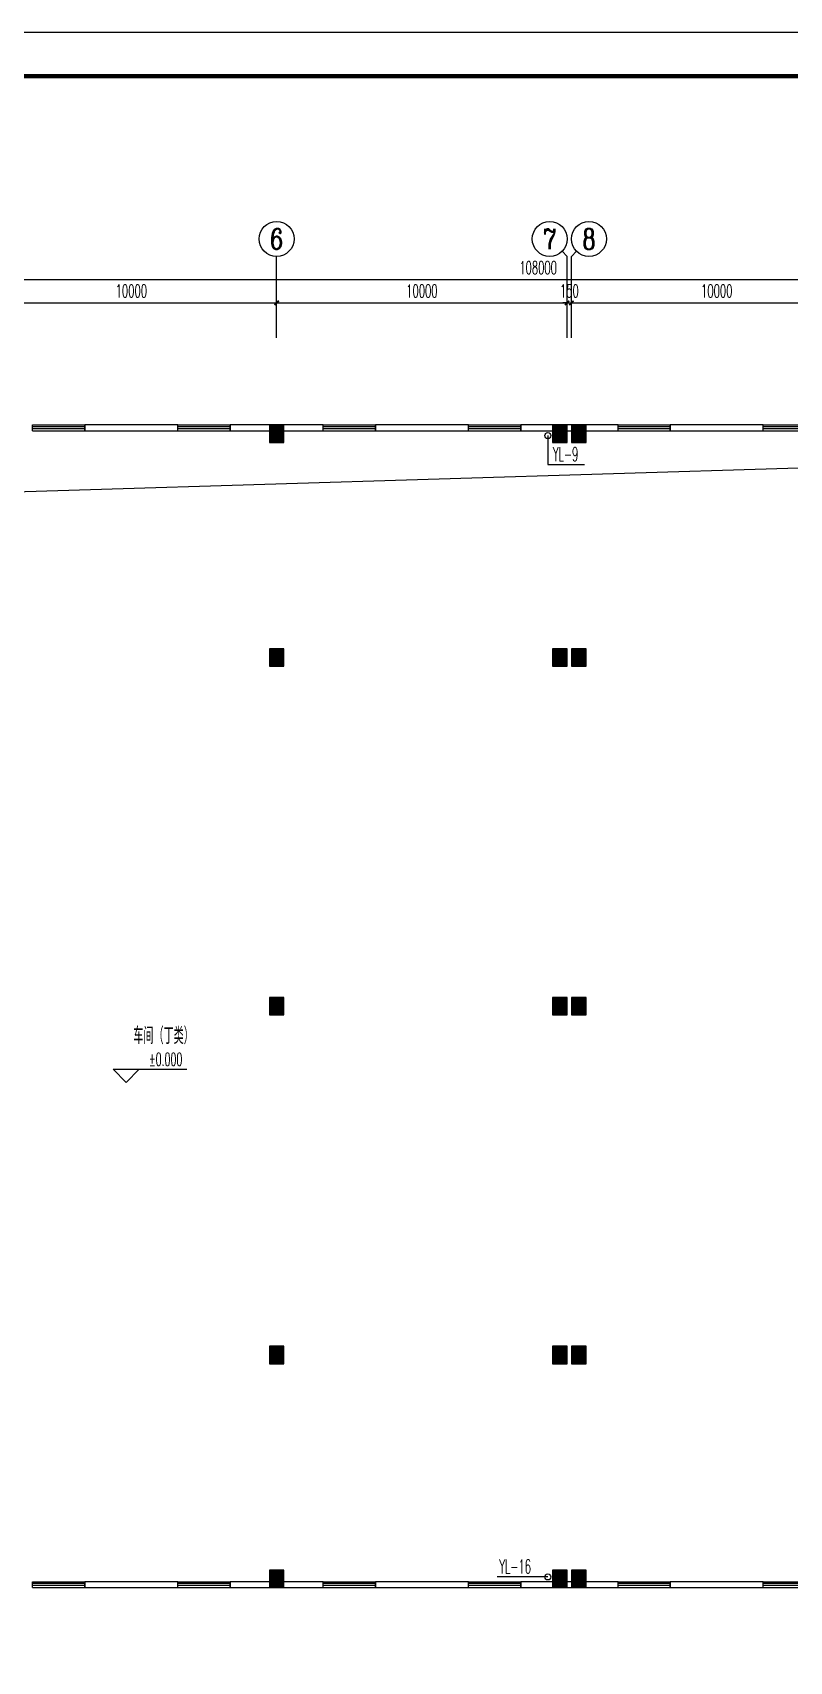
# Model space of a CAD drawing. Extents: x -620248 to 571765, y -684907 to -323071.
# Drawn here: x -30687 to -4637, y -398148 to -342104 of the extents above; entities that cross this region are included whole.
import ezdxf
from ezdxf.enums import TextEntityAlignment as Align

# ---------------------------------------------------------------- set-up
doc = ezdxf.new("R2010")
doc.units = 0
doc.header["$LTSCALE"] = 1000
doc.header["$MEASUREMENT"] = 0
doc.linetypes.add('DASH', pattern=[0.35, 0.25, -0.1])
for name, color, linetype in [('9', 9, 'Continuous'), ('AXIS', 3, 'Continuous'), ('AXIS_TEXT', 7, 'Continuous'), ('DIM_ELEV', 3, 'Continuous'), ('PUB_HATCH', 8, 'Continuous'), ('PUB_TITLE', 4, 'Continuous'), ('TWT_LEAD', 3, 'Continuous'), ('TWT_TEXT', 7, 'Continuous'), ('VPIPE-雨水', 222, 'DASH'), ('WALL', 7, 'Continuous'), ('WINDOW', 4, 'Continuous')]:
    doc.layers.add(name, color=color, linetype=linetype)
doc.styles.add('_TCH_AXIS', font='COMPLEX', dxfattribs={"bigfont": 'GBCBIG'})
doc.styles.add('_TCH_DIM', font='SIMPLEX.shx', dxfattribs={"width": 0.8, "bigfont": 'GBCBIG.shx'})
doc.styles.add('_TCH_DIM_T3', font='SIMPLEX.shx', dxfattribs={"width": 0.564706, "bigfont": 'GBCBIG.shx'})
doc.styles.add('COMPLEX', font='COMPLEX')
doc.styles.add('天正', font='SIMPLEX.shx', dxfattribs={"width": 0.7, "bigfont": 'HZTXT.shx'})
doc.dimstyles.new('_TCH_ARCH&&150', dxfattribs={"dimtxt": 446.25, "dimasz": 150, "dimexe": 375, "dimexo": 450, "dimgap": 189.375, "dimtad": 1, "dimdec": 0, "dimzin": 0, "dimdsep": 46, "dimtxsty": '_TCH_DIM_T3', "dimblk": 'ARCHTICK', "dimcen": 0.09, "dimclrt": 7, "dimazin": 2, "dimtfac": 1, "dimtdec": 0, "dimtix": 1, "dimtmove": 2, "dimatfit": 3, "dimfxl": 1, "dimtolj": 1, "dimtzin": 0, "dimarcsym": 0})

# ---------------------------------------------------------------- blocks, each defined once
blk = doc.blocks.new('A$C2E844E90')
at = {"layer": 'PUB_HATCH'}
for points in [[(44750, 0), (45250, 0), (45250, 600), (44750, 600)], [(54500, 0), (55000, 0), (55000, 600), (54500, 600)], [(55150, 0), (55650, 0), (55650, 600), (55150, 600)], [(44750, -7700), (45250, -7700), (45250, -7100), (44750, -7100)], [(54500, -7700), (55000, -7700), (55000, -7100), (54500, -7100)], [(55150, -7700), (55650, -7700), (55650, -7100), (55150, -7100)], [(44750, -19700), (45250, -19700), (45250, -19100), (44750, -19100)], [(54500, -19700), (55000, -19700), (55000, -19100), (54500, -19100)], [(55150, -19700), (55650, -19700), (55650, -19100), (55150, -19100)], [(44750, -31700), (45250, -31700), (45250, -31100), (44750, -31100)], [(54500, -31700), (55000, -31700), (55000, -31100), (54500, -31100)], [(55150, -31700), (55650, -31700), (55650, -31100), (55150, -31100)], [(44750, -39400), (45250, -39400), (45250, -38800), (44750, -38800)], [(54500, -39400), (55000, -39400), (55000, -38800), (54500, -38800)], [(55150, -39400), (55650, -39400), (55650, -38800), (55150, -38800)]]:
    blk.add_hatch(color=7, dxfattribs=at).paths.add_polyline_path(points)
at = {"layer": 'WALL'}
for points in [[(45250, 600), (44750, 600), (44750, 0), (45250, 0)], [(55000, 600), (54500, 600), (54500, 0), (55000, 0)], [(55650, 600), (55150, 600), (55150, 0), (55650, 0)], [(45250, -7100), (44750, -7100), (44750, -7700), (45250, -7700)], [(55000, -7100), (54500, -7100), (54500, -7700), (55000, -7700)], [(55650, -7100), (55150, -7100), (55150, -7700), (55650, -7700)], [(45250, -19100), (44750, -19100), (44750, -19700), (45250, -19700)], [(55000, -19100), (54500, -19100), (54500, -19700), (55000, -19700)], [(55650, -19100), (55150, -19100), (55150, -19700), (55650, -19700)], [(45250, -31100), (44750, -31100), (44750, -31700), (45250, -31700)], [(55000, -31100), (54500, -31100), (54500, -31700), (55000, -31700)], [(55650, -31100), (55150, -31100), (55150, -31700), (55650, -31700)], [(45250, -38800), (44750, -38800), (44750, -39400), (45250, -39400)], [(55000, -38800), (54500, -38800), (54500, -39400), (55000, -39400)], [(55650, -38800), (55150, -38800), (55150, -39400), (55650, -39400)]]:
    blk.add_lwpolyline(points, close=True, dxfattribs=at)
blk = doc.blocks.new('$TCHSYS$WIN2D')
for p, q in [((-0.5, 0.5), (0.5, 0.5)), ((-0.5, 0.5), (-0.5, -0.5)), ((0.5, 0.5), (0.5, -0.5)), ((0.5, 0.167), (-0.5, 0.167)), ((0.5, -0.167), (-0.5, -0.167)), ((-0.5, -0.5), (0.5, -0.5))]:
    blk.add_line(p, q)
blk = doc.blocks.new('_ArchTick')
at = {"color": 0, "linetype": 'ByBlock', "const_width": 0.4}
blk.add_lwpolyline([(-0.5, -0.5), (0.5, 0.5)], dxfattribs=at)
blk = doc.blocks.new('*D265')
at = {"layer": 'AXIS', "color": 0, "lineweight": -2, "transparency": 16777216}
for p, q in [((7700, 50450), (7700, 52375)), ((115700, 50450), (115700, 52375)), ((7700, 52000), (115700, 52000))]:
    blk.add_line(p, q, dxfattribs=at)
at = {"layer": 'Defpoints', "color": 0, "transparency": 16777216}
for p in [(115700, 52000), (7700, 50000), (115700, 50000)]:
    blk.add_point(p, dxfattribs=at)
at = {"layer": 'AXIS', "color": 0, "lineweight": -2, "transparency": 16777216, "xscale": 150, "yscale": 150, "zscale": 150, "rotation": 180}
blk.add_blockref('_ArchTick', (7700, 52000), dxfattribs=at)
at = {"layer": 'AXIS', "color": 0, "lineweight": -2, "transparency": 16777216, "xscale": 150, "yscale": 150, "zscale": 150}
blk.add_blockref('_ArchTick', (115700, 52000), dxfattribs=at)
at = {"layer": 'AXIS', "color": 7, "transparency": 16777216, "insert": (61700, 52412), "char_height": 446.2, "attachment_point": 5, "style": '_TCH_DIM_T3'}
blk.add_mtext('\\A1;108000', dxfattribs=at)
blk = doc.blocks.new('*D270')
at = {"layer": 'AXIS', "color": 0, "lineweight": -2, "transparency": 16777216}
for p, q in [((42700, 50450), (42700, 51575)), ((52700, 50450), (52700, 51575)), ((42700, 51200), (52700, 51200))]:
    blk.add_line(p, q, dxfattribs=at)
at = {"layer": 'Defpoints', "color": 0, "transparency": 16777216}
for p in [(52700, 51200), (42700, 50000), (52700, 50000)]:
    blk.add_point(p, dxfattribs=at)
at = {"layer": 'AXIS', "color": 0, "lineweight": -2, "transparency": 16777216, "xscale": 150, "yscale": 150, "zscale": 150, "rotation": 180}
blk.add_blockref('_ArchTick', (42700, 51200), dxfattribs=at)
at = {"layer": 'AXIS', "color": 0, "lineweight": -2, "transparency": 16777216, "xscale": 150, "yscale": 150, "zscale": 150}
blk.add_blockref('_ArchTick', (52700, 51200), dxfattribs=at)
at = {"layer": 'AXIS', "color": 7, "transparency": 16777216, "insert": (47700, 51612), "char_height": 446.2, "attachment_point": 5, "style": '_TCH_DIM_T3'}
blk.add_mtext('\\A1;10000', dxfattribs=at)
blk = doc.blocks.new('*D271')
at = {"layer": 'AXIS', "color": 0, "lineweight": -2, "transparency": 16777216}
for p, q in [((52700, 50450), (52700, 51575)), ((62700, 50450), (62700, 51575)), ((52700, 51200), (62700, 51200))]:
    blk.add_line(p, q, dxfattribs=at)
at = {"layer": 'Defpoints', "color": 0, "transparency": 16777216}
for p in [(62700, 51200), (52700, 50000), (62700, 50000)]:
    blk.add_point(p, dxfattribs=at)
at = {"layer": 'AXIS', "color": 0, "lineweight": -2, "transparency": 16777216, "xscale": 150, "yscale": 150, "zscale": 150, "rotation": 180}
blk.add_blockref('_ArchTick', (52700, 51200), dxfattribs=at)
at = {"layer": 'AXIS', "color": 0, "lineweight": -2, "transparency": 16777216, "xscale": 150, "yscale": 150, "zscale": 150}
blk.add_blockref('_ArchTick', (62700, 51200), dxfattribs=at)
at = {"layer": 'AXIS', "color": 7, "transparency": 16777216, "insert": (57700, 51612), "char_height": 446.2, "attachment_point": 5, "style": '_TCH_DIM_T3'}
blk.add_mtext('\\A1;10000', dxfattribs=at)
blk = doc.blocks.new('*D272')
at = {"layer": 'AXIS', "color": 0, "lineweight": -2, "transparency": 16777216}
for p, q in [((62700, 50450), (62700, 51575)), ((62850, 50450), (62850, 51575)), ((62700, 51200), (62550, 51200)), ((62700, 51200), (62850, 51200)), ((62850, 51200), (63000, 51200))]:
    blk.add_line(p, q, dxfattribs=at)
at = {"layer": 'Defpoints', "color": 0, "transparency": 16777216}
for p in [(62850, 51200), (62700, 50000), (62850, 50000)]:
    blk.add_point(p, dxfattribs=at)
at = {"layer": 'AXIS', "color": 0, "lineweight": -2, "transparency": 16777216, "xscale": 150, "yscale": 150, "zscale": 150}
blk.add_blockref('_ArchTick', (62700, 51200), dxfattribs=at)
at = {"layer": 'AXIS', "color": 0, "lineweight": -2, "transparency": 16777216, "xscale": 150, "yscale": 150, "zscale": 150, "rotation": 180}
blk.add_blockref('_ArchTick', (62850, 51200), dxfattribs=at)
at = {"layer": 'AXIS', "color": 7, "transparency": 16777216, "insert": (62775, 51612), "char_height": 446.2, "attachment_point": 5, "style": '_TCH_DIM_T3'}
blk.add_mtext('\\A1;150', dxfattribs=at)
blk = doc.blocks.new('*D273')
at = {"layer": 'AXIS', "color": 0, "lineweight": -2, "transparency": 16777216}
for p, q in [((62850, 50450), (62850, 51575)), ((72850, 50450), (72850, 51575)), ((62850, 51200), (72850, 51200))]:
    blk.add_line(p, q, dxfattribs=at)
at = {"layer": 'Defpoints', "color": 0, "transparency": 16777216}
for p in [(72850, 51200), (62850, 50000), (72850, 50000)]:
    blk.add_point(p, dxfattribs=at)
at = {"layer": 'AXIS', "color": 0, "lineweight": -2, "transparency": 16777216, "xscale": 150, "yscale": 150, "zscale": 150, "rotation": 180}
blk.add_blockref('_ArchTick', (62850, 51200), dxfattribs=at)
at = {"layer": 'AXIS', "color": 0, "lineweight": -2, "transparency": 16777216, "xscale": 150, "yscale": 150, "zscale": 150}
blk.add_blockref('_ArchTick', (72850, 51200), dxfattribs=at)
at = {"layer": 'AXIS', "color": 7, "transparency": 16777216, "insert": (67850, 51612), "char_height": 446.2, "attachment_point": 5, "style": '_TCH_DIM_T3'}
blk.add_mtext('\\A1;10000', dxfattribs=at)
blk = doc.blocks.new('_AXISO')
blk.add_circle((0, 0), 0.5)
at = {"layer": 'AXIS_TEXT', "style": 'COMPLEX', "width": 1.041667}
blk.add_attdef('A', text='', height=0.56, dxfattribs=at).set_placement((-0.25, -0.28), (0.25, -0.28), align=Align.FIT)
blk = doc.blocks.new('A$C4A872A6F')
at = {"layer": '9'}
blk.add_lwpolyline([(22800, 7200), (28277.2, 44224.5), (112300, 46800)], dxfattribs=at)
at = {"layer": 'AXIS'}
for p, q in [((52700, 50000), (52700, 52800)), ((62524.3, 52975.7), (62700, 52800)), ((62700, 50000), (62700, 52800)), ((63025.7, 52975.7), (62850, 52800)), ((62850, 50000), (62850, 52800))]:
    blk.add_line(p, q, dxfattribs=at)
at = {"layer": 'DIM_ELEV'}
for p, q in [((47519.7, 24381.7), (47069.7, 24831.7)), ((47069.7, 24831.7), (49607, 24831.7)), ((47519.7, 24381.7), (47969.7, 24831.7))]:
    blk.add_line(p, q, dxfattribs=at)
at = {"layer": 'WALL'}
for p, q in [((49300, 47000), (46100, 47000)), ((46100, 47000), (46100, 46800)), ((46100, 46800), (49300, 46800)), ((49300, 46800), (49300, 47000)), ((54300, 47000), (51100, 47000)), ((51100, 47000), (51100, 46800)), ((51100, 46800), (54300, 46800)), ((54300, 46800), (54300, 47000)), ((59300, 47000), (56100, 47000)), ((56100, 47000), (56100, 46800)), ((56100, 46800), (59300, 46800)), ((59300, 46800), (59300, 47000)), ((64450, 47000), (61100, 47000)), ((61100, 47000), (61100, 46800)), ((61100, 46800), (64450, 46800)), ((64450, 46800), (64450, 47000)), ((69450, 47000), (66250, 47000)), ((66250, 47000), (66250, 46800)), ((66250, 46800), (69450, 46800)), ((69450, 46800), (69450, 47000)), ((49300, 7200), (46100, 7200)), ((46100, 7200), (46100, 7000)), ((46100, 7000), (49300, 7000)), ((49300, 7000), (49300, 7200)), ((54300, 7200), (51100, 7200)), ((51100, 7200), (51100, 7000)), ((51100, 7000), (54300, 7000)), ((54300, 7000), (54300, 7200)), ((59300, 7200), (56100, 7200)), ((56100, 7200), (56100, 7000)), ((56100, 7000), (59300, 7000)), ((59300, 7000), (59300, 7200)), ((64450, 7200), (61100, 7200)), ((61100, 7200), (61100, 7000)), ((61100, 7000), (64450, 7000)), ((64450, 7000), (64450, 7200)), ((69450, 7200), (66250, 7200)), ((66250, 7200), (66250, 7000)), ((66250, 7000), (69450, 7000)), ((69450, 7000), (69450, 7200))]:
    blk.add_line(p, q, dxfattribs=at)
blk.add_blockref('A$C2E844E90', (7700, 46400))
at = {"layer": 'AXIS'}
ref = blk.add_blockref('_AXISO', (52700, 53400), dxfattribs=dict(at, xscale=1200, yscale=1200, zscale=1200))
ref.add_attrib('A', '6', dxfattribs={"layer": 'AXIS_TEXT', "height": 698.9, "style": '_TCH_AXIS'}).set_placement((52467, 53050.5), (52933, 53050.5), align=Align.FIT)
ref = blk.add_blockref('_AXISO', (62100, 53400), dxfattribs=dict(at, xscale=1200, yscale=1200, zscale=1200))
ref.add_attrib('A', '7', dxfattribs={"layer": 'AXIS_TEXT', "height": 698.9, "style": '_TCH_AXIS'}).set_placement((61867, 53050.5), (62333, 53050.5), align=Align.FIT)
ref = blk.add_blockref('_AXISO', (63450, 53400), dxfattribs=dict(at, xscale=1200, yscale=1200, zscale=1200))
ref.add_attrib('A', '8', dxfattribs={"layer": 'AXIS_TEXT', "height": 698.9, "style": '_TCH_AXIS'}).set_placement((63217, 53050.5), (63683, 53050.5), align=Align.FIT)
at = {"layer": 'WINDOW', "xscale": -1800, "yscale": 200, "zscale": -1800}
for p, rotation in [((45200, 46900), 180.0000000003111), ((50200, 46900), 180.0000000003111), ((55200, 46900), 180.0000000003111), ((60200, 46900), 180.0000000003111), ((65350, 46900), 180.0000000003111), ((70350, 46900), 180.0000000003111), ((45200, 7100), 180.0000000000001), ((50200, 7100), 180.0000000000001), ((55200, 7100), 180.0000000000001), ((60200, 7100), 180.0000000000001), ((65350, 7100), 180.0000000000001), ((70350, 7100), 180.0000000000001)]:
    blk.add_blockref('$TCHSYS$WIN2D', p, dxfattribs=dict(at, rotation=rotation))
at = {"layer": 'DIM_ELEV', "color": 7, "style": '天正', "width": 0.525}
blk.add_text('%%P0.000', height=456, dxfattribs=at).set_placement((48308, 24945.7))
at = {"layer": 'TWT_TEXT', "style": '_TCH_DIM', "width": 0.8}
blk.add_text('车间（丁类）', height=578.72, dxfattribs=at).set_placement((47767.4, 25696.7))
at = {"layer": 'AXIS'}
for p1, p2, distance, picture, middle in [((7700, 50000), (115700, 50000), 2000, '*D265', (61700, 52412.5)), ((42700, 50000), (52700, 50000), 1200, '*D270', (47700, 51612.5)), ((52700, 50000), (62700, 50000), 1200, '*D271', (57700, 51612.5)), ((62700, 50000), (62850, 50000), 1200, '*D272', (62775, 51612.5)), ((62850, 50000), (72850, 50000), 1200, '*D273', (67850, 51612.5))]:
    dim = blk.add_aligned_dim(p1=p1, p2=p2, distance=distance, dimstyle='_TCH_ARCH&&150', dxfattribs=at)
    dim.commit()
    dim.dimension.update_dxf_attribs({"geometry": picture, "text_midpoint": middle})

msp = doc.modelspace()

# ---------------------------------------------------------------- linework, layer by layer
at = {"layer": 'PUB_TITLE'}
msp.add_lwpolyline([(-81878.4, -431203.7), (75771.6, -431203.7), (75771.6, -342103.7), (-81878.4, -342103.7)], close=True, dxfattribs=at)
at = {"layer": 'PUB_TITLE', "const_width": 150}
msp.add_lwpolyline([(-78128.4, -429703.7), (74271.6, -429703.7), (74271.6, -343603.7), (-78128.4, -343603.7)], close=True, dxfattribs=at)
at = {"layer": 'TWT_LEAD'}
for p, q in [((-12952.7, -355970.4), (-12952.7, -356967.1)), ((-12952.7, -356967.1), (-11691, -356967.1)), ((-13438.8, -395239.4), (-14700.4, -395239.4)), ((-12952.7, -395239.4), (-13438.8, -395239.4))]:
    msp.add_line(p, q, dxfattribs=at)
at = {"layer": 'VPIPE-雨水', "linetype": 'Continuous'}
for centre in [(-12952.7, -355970.4), (-12952.7, -395239.4)]:
    msp.add_circle(centre, 105, dxfattribs=at)

# ---------------------------------------------------------------- block references
at = {"layer": 'WALL'}
msp.add_blockref('A$C4A872A6F', (-74987.2, -402604.9), dxfattribs=at)

# ---------------------------------------------------------------- texts
at = {"layer": 'TWT_LEAD', "color": 7, "style": '天正', "width": 0.525}
for s, p in [('YL-9', (-12777.9, -356847.1)), ('YL-16', (-14621.6, -395119.4))]:
    msp.add_text(s, height=480, dxfattribs=at).set_placement(p)

doc.saveas('drawing.dxf')
